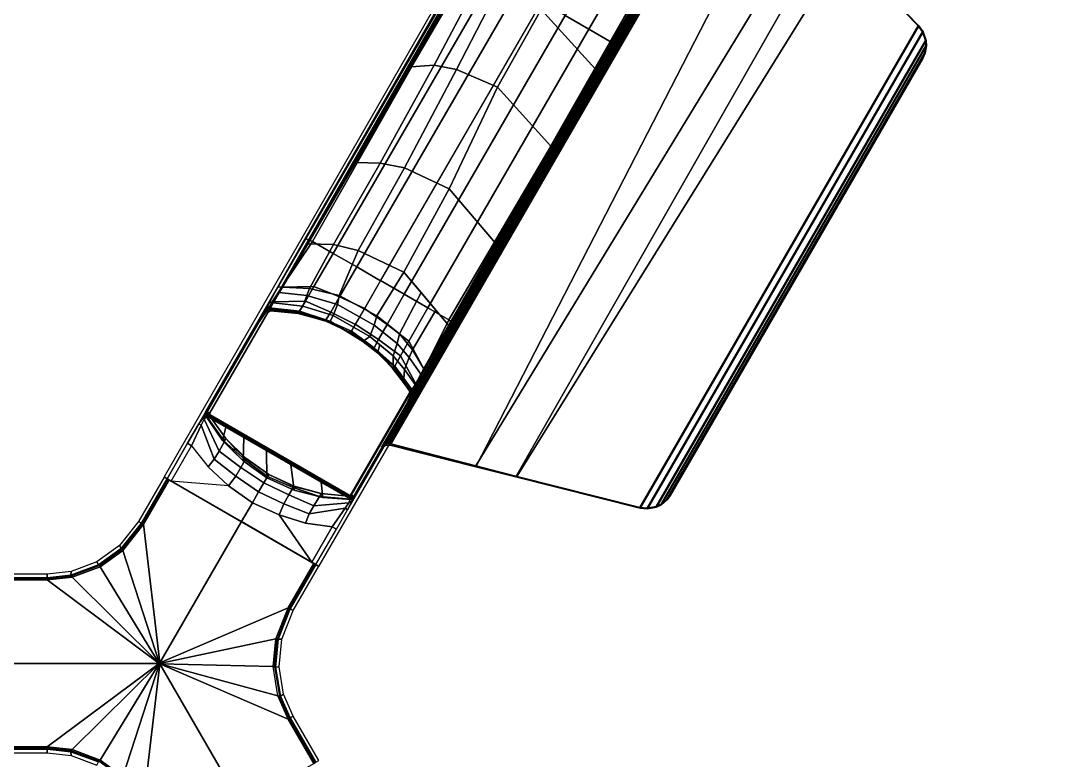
# Model space of a CAD drawing. Header units: inches. Extents: x 2605 to 2965, y 1528 to 1642.
# Drawn here: x 2717.25 to 2726.72, y 1585.37 to 1592.14 of the extents above; entities that cross this region are included whole.
import ezdxf

# ---------------------------------------------------------------- set-up
doc = ezdxf.new("R2010")
doc.units = ezdxf.units.IN
doc.layers.add('table leg', color=7, linetype='Continuous')
doc.layers.add('table top', color=7, linetype='Continuous')

msp = doc.modelspace()

# ---------------------------------------------------------------- linework, layer by layer
at = {"layer": 'table leg'}
for points, invisible_edges in [([(2719.8424, 1590.1723, 122.7413), (2721.3345, 1592.7124, 123.3749), (2724.2741, 1597.8359, 122.918), (2724.2661, 1597.8658, 122.2923)], 1), ([(2725.7147, 1597.0295, 122.2923), (2725.6848, 1597.0215, 122.918), (2722.7175, 1591.9139, 123.3749), (2721.2637, 1589.3517, 122.7413)], 4), ([(2719.862, 1590.1466, 123.5952), (2721.3345, 1592.7124, 123.3749), (2719.8424, 1590.1723, 122.7413), (2719.6114, 1589.704, 123.7173)], 6), ([(2720.9737, 1588.9175, 123.7173), (2721.2637, 1589.3517, 122.7413), (2722.7175, 1591.9139, 123.3749), (2721.2317, 1589.3558, 123.5952)], 3), ([(2719.6114, 1589.704, 123.7173), (2719.8424, 1590.1723, 122.7413), (2718.5687, 1587.9628, 122.7895), (2718.888, 1588.4487, 123.7491)], 5), ([(2720.2483, 1587.6633, 123.7491), (2719.9871, 1587.1439, 122.7895), (2721.2637, 1589.3517, 122.7413), (2720.9737, 1588.9175, 123.7173)], 5), ([(2718.7829, 1588.2713, 123.6837), (2718.888, 1588.4487, 123.7491), (2718.5687, 1587.9628, 122.7895), (2718.5958, 1587.9472, 123.6837)], 2), ([(2719.2789, 1587.5528, 122.7895), (2718.6337, 1587.9253, 123.7408), (2718.5958, 1587.9472, 123.6837), (2718.5687, 1587.9628, 122.7895)], 1), ([(2718.6337, 1587.9253, 123.7408), (2719.2789, 1587.5528, 122.7895), (2719.9222, 1587.1814, 123.7408)], 3), ([(2719.9601, 1587.1595, 123.6837), (2720.1472, 1587.4836, 123.6837), (2720.2483, 1587.6633, 123.7491), (2719.9871, 1587.1439, 122.7895)], 4), ([(2719.9871, 1587.1439, 122.7895), (2719.9601, 1587.1595, 123.6837), (2719.9222, 1587.1814, 123.7408), (2719.277, 1587.5539, 122.7895)], 4)]:
    msp.add_3dface(points, dxfattribs=dict(at, invisible_edges=invisible_edges))
for points in [[(2722.4606, 1592.0667, 123.484), (2725.4188, 1597.18, 123.0233), (2725.2048, 1597.3035, 123.0476), (2722.244, 1592.1918, 123.5206)], [(2722.6712, 1591.9451, 123.4446), (2725.6321, 1597.0568, 122.9894), (2725.4188, 1597.18, 123.0233), (2722.4606, 1592.0667, 123.484)], [(2725.6848, 1597.0215, 122.918), (2725.6321, 1597.0568, 122.9894), (2722.6712, 1591.9451, 123.4446), (2722.7175, 1591.9139, 123.3749)], [(2719.9294, 1590.1217, 123.6709), (2721.3847, 1592.6879, 123.4446), (2721.3345, 1592.7124, 123.3749), (2719.862, 1590.1466, 123.5952)], [(2720.1194, 1590.012, 123.7535), (2721.5952, 1592.5663, 123.484), (2721.3847, 1592.6879, 123.4446), (2719.9294, 1590.1217, 123.6709)], [(2720.336, 1589.887, 123.7902), (2721.8119, 1592.4412, 123.5206), (2721.5952, 1592.5663, 123.484), (2720.1194, 1590.012, 123.7535)], [(2722.0289, 1592.3159, 123.5417), (2721.8119, 1592.4412, 123.5206), (2720.336, 1589.887, 123.7902), (2720.5531, 1589.7616, 123.8113)], [(2720.5528, 1589.7618, 123.8113), (2720.7698, 1589.6365, 123.7902), (2722.244, 1592.1918, 123.5206), (2722.0269, 1592.3171, 123.5417)], [(2720.9864, 1589.5114, 123.7535), (2722.4606, 1592.0667, 123.484), (2722.244, 1592.1918, 123.5206), (2720.7698, 1589.6365, 123.7902)], [(2721.1765, 1589.4017, 123.6709), (2722.6712, 1591.9451, 123.4446), (2722.4606, 1592.0667, 123.484), (2720.9864, 1589.5114, 123.7535)], [(2721.2317, 1589.3558, 123.5952), (2722.7175, 1591.9139, 123.3749), (2722.6712, 1591.9451, 123.4446), (2721.1765, 1589.4017, 123.6709)], [(2719.6114, 1589.704, 123.7173), (2719.6488, 1589.7014, 123.7684), (2719.9294, 1590.1217, 123.6709), (2719.862, 1590.1466, 123.5952)], [(2719.9423, 1589.7084, 123.8526), (2720.1194, 1590.012, 123.7535), (2719.9294, 1590.1217, 123.6709), (2719.6488, 1589.7014, 123.7684)], [(2720.1752, 1589.6143, 123.8798), (2720.336, 1589.887, 123.7902), (2720.1194, 1590.012, 123.7535), (2719.9423, 1589.7084, 123.8526)], [(2720.5531, 1589.7616, 123.8113), (2720.336, 1589.887, 123.7902), (2720.1752, 1589.6143, 123.8798), (2720.4069, 1589.5066, 123.8952)], [(2719.8659, 1589.574, 123.984), (2719.9423, 1589.7084, 123.8526), (2719.6488, 1589.7014, 123.7684), (2719.5591, 1589.569, 123.8655)], [(2720.0953, 1589.474, 124.0052), (2720.1752, 1589.6143, 123.8798), (2719.9423, 1589.7084, 123.8526), (2719.8659, 1589.574, 123.984)], [(2720.405, 1589.5077, 123.8952), (2720.6141, 1589.3609, 123.8798), (2720.7698, 1589.6365, 123.7902), (2720.5528, 1589.7618, 123.8113)], [(2718.9351, 1588.5212, 123.8799), (2719.5302, 1589.5545, 123.8443), (2719.6114, 1589.704, 123.7173), (2718.888, 1588.4487, 123.7491)], [(2719.5591, 1589.569, 123.8655), (2719.6488, 1589.7014, 123.7684), (2719.6114, 1589.704, 123.7173), (2719.5302, 1589.5545, 123.8443)], [(2720.4069, 1589.5066, 123.8952), (2720.1752, 1589.6143, 123.8798), (2720.0953, 1589.474, 124.0052), (2720.3238, 1589.3614, 124.0176)], [(2720.8121, 1589.2063, 123.8526), (2720.9864, 1589.5114, 123.7535), (2720.7698, 1589.6365, 123.7902), (2720.6141, 1589.3609, 123.8798)], [(2719.505, 1589.4968, 124.0452), (2719.5302, 1589.5545, 123.8443), (2718.9351, 1588.5212, 123.8799), (2718.9585, 1588.5501, 124.0452)], [(2719.505, 1589.4968, 124.0452), (2719.531, 1589.5118, 124.0452), (2719.5591, 1589.569, 123.8655), (2719.5302, 1589.5545, 123.8443)], [(2719.8107, 1589.483, 124.1908), (2719.8659, 1589.574, 123.984), (2719.5591, 1589.569, 123.8655), (2719.531, 1589.5118, 124.0452)], [(2720.051, 1589.4018, 124.2036), (2720.0953, 1589.474, 124.0052), (2719.8659, 1589.574, 123.984), (2719.8107, 1589.483, 124.1908)], [(2718.9885, 1588.5501, 124.7895), (2719.5201, 1589.4709, 124.7895), (2719.505, 1589.4968, 124.0452), (2718.9585, 1588.5501, 124.0452)], [(2718.9884, 1588.5501, 145.0956), (2719.52, 1589.4709, 145.0956), (2719.5204, 1589.4707, 124.7895), (2718.9888, 1588.5499, 124.7895)], [(2719.5464, 1589.4859, 124.7895), (2719.531, 1589.5118, 124.0452), (2719.505, 1589.4968, 124.0452), (2719.5201, 1589.4709, 124.7895)], [(2719.5267, 1589.4788, 145.0956), (2719.5232, 1589.4746, 124.7895), (2719.5204, 1589.4707, 124.7895), (2719.52, 1589.4709, 145.0956)], [(2719.536, 1589.4842, 145.0956), (2719.5314, 1589.4816, 124.7895), (2719.5232, 1589.4746, 124.7895), (2719.5267, 1589.4788, 145.0956)], [(2719.7977, 1589.4617, 124.7895), (2719.8107, 1589.483, 124.1908), (2719.531, 1589.5118, 124.0452), (2719.5464, 1589.4859, 124.7895)], [(2719.5464, 1589.4859, 145.0956), (2719.5468, 1589.4857, 124.7895), (2719.5314, 1589.4816, 124.7895), (2719.536, 1589.4842, 145.0956)], [(2719.8019, 1589.4609, 145.0956), (2719.798, 1589.4615, 124.7895), (2719.5468, 1589.4857, 124.7895), (2719.5464, 1589.4859, 145.0956)], [(2720.0443, 1589.3946, 124.7895), (2720.051, 1589.4018, 124.2036), (2719.8107, 1589.483, 124.1908), (2719.7977, 1589.4617, 124.7895)], [(2720.051, 1589.3921, 145.0956), (2720.0447, 1589.3944, 124.7895), (2719.798, 1589.4615, 124.7895), (2719.8019, 1589.4609, 145.0956)], [(2720.3238, 1589.3614, 124.0176), (2720.0953, 1589.474, 124.0052), (2720.051, 1589.4018, 124.2036), (2720.2864, 1589.2997, 124.211)], [(2720.3208, 1589.3631, 124.0176), (2720.5326, 1589.2215, 124.0052), (2720.6141, 1589.3609, 123.8798), (2720.405, 1589.5077, 123.8952)], [(2720.9527, 1588.9485, 123.7684), (2721.1765, 1589.4017, 123.6709), (2720.9864, 1589.5114, 123.7535), (2720.8121, 1589.2063, 123.8526)], [(2720.2864, 1589.2997, 124.211), (2720.051, 1589.4018, 124.2036), (2720.0443, 1589.3946, 124.7895), (2720.278, 1589.2855, 124.7895)], [(2720.2783, 1589.2853, 124.7895), (2720.0447, 1589.3944, 124.7895), (2720.051, 1589.3921, 145.0956), (2720.2786, 1589.2851, 145.0956)], [(2720.2861, 1589.2999, 124.211), (2720.4922, 1589.1471, 124.2036), (2720.5326, 1589.2215, 124.0052), (2720.3208, 1589.3631, 124.0176)], [(2720.7338, 1589.0729, 123.984), (2720.8121, 1589.2063, 123.8526), (2720.6141, 1589.3609, 123.8798), (2720.5326, 1589.2215, 124.0052)], [(2721.2317, 1589.3558, 123.5952), (2721.1765, 1589.4017, 123.6709), (2720.9527, 1588.9485, 123.7684), (2720.9737, 1588.9175, 123.7173)], [(2720.2772, 1589.2859, 145.0956), (2720.4837, 1589.1423, 145.0956), (2720.4897, 1589.1375, 124.7895), (2720.2783, 1589.2853, 124.7895)], [(2720.278, 1589.2855, 124.7895), (2720.4893, 1589.1377, 124.7895), (2720.4922, 1589.1471, 124.2036), (2720.2861, 1589.2999, 124.211)], [(2720.6678, 1588.961, 145.0956), (2720.6711, 1588.9574, 124.7895), (2720.4897, 1589.1375, 124.7895), (2720.4837, 1589.1423, 145.0956)], [(2720.6707, 1588.9576, 124.7895), (2720.6826, 1588.9796, 124.1908), (2720.4922, 1589.1471, 124.2036), (2720.4893, 1589.1377, 124.7895)], [(2720.6826, 1588.9796, 124.1908), (2720.7338, 1589.0729, 123.984), (2720.5326, 1589.2215, 124.0052), (2720.4922, 1589.1471, 124.2036)], [(2720.8829, 1588.8047, 123.8655), (2720.9527, 1588.9485, 123.7684), (2720.8121, 1589.2063, 123.8526), (2720.7338, 1589.0729, 123.984)], [(2720.8474, 1588.7518, 124.0452), (2720.8829, 1588.8047, 123.8655), (2720.7338, 1589.0729, 123.984), (2720.6826, 1588.9796, 124.1908)], [(2720.8172, 1588.7522, 145.0956), (2720.8176, 1588.7519, 124.7895), (2720.6711, 1588.9574, 124.7895), (2720.6678, 1588.961, 145.0956)], [(2720.8173, 1588.7521, 124.7895), (2720.8474, 1588.7518, 124.0452), (2720.6826, 1588.9796, 124.1908), (2720.6707, 1588.9576, 124.7895)], [(2720.2483, 1587.6633, 123.7491), (2720.9737, 1588.9175, 123.7173), (2720.8848, 1588.7724, 123.8443), (2720.2875, 1587.7403, 123.8799)], [(2720.8848, 1588.7724, 123.8443), (2720.9737, 1588.9175, 123.7173), (2720.9527, 1588.9485, 123.7684), (2720.8829, 1588.8047, 123.8655)], [(2720.3009, 1587.7751, 124.0452), (2720.2875, 1587.7403, 123.8799), (2720.8848, 1588.7724, 123.8443), (2720.8475, 1588.7218, 124.0452)], [(2720.8848, 1588.7724, 123.8443), (2720.8829, 1588.8047, 123.8655), (2720.8474, 1588.7518, 124.0452), (2720.8475, 1588.7218, 124.0452)], [(2720.2751, 1587.7898, 124.7895), (2720.8218, 1588.7365, 124.7895), (2720.8199, 1588.726, 124.7895), (2720.2831, 1587.7964, 124.7895)], [(2720.8178, 1588.7216, 124.7895), (2720.2862, 1587.8009, 124.7895), (2720.2831, 1587.7964, 124.7895), (2720.8199, 1588.726, 124.7895)], [(2720.2862, 1587.8009, 124.7895), (2720.8178, 1588.7216, 124.7895), (2720.8174, 1588.7218, 145.0956), (2720.2858, 1587.8011, 145.0956)], [(2720.3009, 1587.7751, 124.0452), (2720.8475, 1588.7218, 124.0452), (2720.8174, 1588.7217, 124.7895), (2720.2858, 1587.801, 124.7895)], [(2720.8209, 1588.7423, 145.0956), (2720.8218, 1588.7365, 124.7895), (2720.8176, 1588.7519, 124.7895), (2720.8172, 1588.7522, 145.0956)], [(2720.8174, 1588.7217, 124.7895), (2720.8475, 1588.7218, 124.0452), (2720.8474, 1588.7518, 124.0452), (2720.8173, 1588.7521, 124.7895)], [(2720.8174, 1588.7218, 145.0956), (2720.8178, 1588.7216, 124.7895), (2720.8199, 1588.726, 124.7895), (2720.821, 1588.7316, 145.0956)], [(2720.821, 1588.7316, 145.0956), (2720.8199, 1588.726, 124.7895), (2720.8218, 1588.7365, 124.7895), (2720.8209, 1588.7423, 145.0956)], [(2718.9351, 1588.5212, 123.8799), (2718.888, 1588.4487, 123.7491), (2718.9085, 1588.4387, 123.8005), (2718.9371, 1588.4913, 123.8867)], [(2718.9371, 1588.4913, 123.8867), (2718.9085, 1588.4387, 123.8005), (2719.0288, 1588.1262, 123.8759), (2719.0721, 1588.199, 123.984)], [(2718.9585, 1588.5201, 124.0452), (2718.9585, 1588.5501, 124.0452), (2718.9351, 1588.5212, 123.8799), (2718.9371, 1588.4913, 123.8867)], [(2718.9585, 1588.5201, 124.0452), (2718.9371, 1588.4913, 123.8867), (2719.0721, 1588.199, 123.984), (2719.121, 1588.2866, 124.1218)], [(2718.9885, 1588.5501, 124.7895), (2718.9585, 1588.5501, 124.0452), (2718.9585, 1588.5201, 124.0452), (2718.9886, 1588.5198, 124.7895)], [(2718.9886, 1588.5198, 124.7895), (2718.9585, 1588.5201, 124.0452), (2719.121, 1588.2866, 124.1218), (2719.1352, 1588.3143, 124.7895)], [(2718.9849, 1588.5295, 145.0956), (2718.9863, 1588.5456, 145.0956), (2718.9865, 1588.545, 124.7895), (2718.9848, 1588.5348, 124.7895)], [(2718.9886, 1588.5198, 145.0956), (2718.9849, 1588.5295, 145.0956), (2718.9848, 1588.5348, 124.7895), (2718.989, 1588.5196, 124.7895)], [(2718.9863, 1588.5456, 145.0956), (2718.9884, 1588.5501, 145.0956), (2718.9888, 1588.5499, 124.7895), (2718.9865, 1588.545, 124.7895)], [(2718.9886, 1588.5198, 145.0956), (2718.989, 1588.5196, 124.7895), (2719.1356, 1588.3141, 124.7895), (2719.138, 1588.311, 145.0956)], [(2718.888, 1588.4487, 123.7491), (2718.7829, 1588.2713, 123.6837), (2718.8207, 1588.2493, 123.7406), (2718.9085, 1588.4387, 123.8005)], [(2718.9085, 1588.4387, 123.8005), (2718.8207, 1588.2493, 123.7406), (2718.9739, 1588.0553, 123.7917), (2719.0288, 1588.1262, 123.8759)], [(2719.1352, 1588.3143, 124.7895), (2719.121, 1588.2866, 124.1218), (2719.3114, 1588.1191, 124.1346), (2719.3166, 1588.1342, 124.7895)], [(2719.138, 1588.311, 145.0956), (2719.1356, 1588.3141, 124.7895), (2719.317, 1588.134, 124.7895), (2719.3221, 1588.1297, 145.0956)], [(2718.8207, 1588.2493, 123.7406), (2718.7829, 1588.2713, 123.6837), (2718.5958, 1587.9472, 123.6837), (2718.6337, 1587.9253, 123.7408)], [(2718.8207, 1588.2493, 123.7406), (2718.9739, 1588.0553, 123.7917), (2719.1595, 1587.8824, 123.8235), (2718.6337, 1587.9253, 123.7408)], [(2719.0721, 1588.199, 123.984), (2719.0288, 1588.1262, 123.8759), (2719.2268, 1587.9716, 123.9031), (2719.2734, 1588.0504, 124.0052)], [(2719.121, 1588.2866, 124.1218), (2719.0721, 1588.199, 123.984), (2719.2734, 1588.0504, 124.0052), (2719.3114, 1588.1191, 124.1346)], [(2719.0288, 1588.1262, 123.8759), (2718.9739, 1588.0553, 123.7917), (2719.1595, 1587.8824, 123.8235), (2719.2268, 1587.9716, 123.9031)], [(2719.5166, 1587.9668, 124.142), (2719.3114, 1588.1191, 124.1346), (2719.2734, 1588.0504, 124.0052), (2719.4837, 1587.9097, 124.0176)], [(2719.528, 1587.9864, 124.7895), (2719.3166, 1588.1342, 124.7895), (2719.3114, 1588.1191, 124.1346), (2719.5166, 1587.9668, 124.142)], [(2719.317, 1588.134, 124.7895), (2719.5283, 1587.9862, 124.7895), (2719.5286, 1587.9861, 145.0956), (2719.3221, 1588.1297, 145.0956)], [(2719.4837, 1587.9097, 124.0176), (2719.2734, 1588.0504, 124.0052), (2719.2268, 1587.9716, 123.9031), (2719.435, 1587.8253, 123.9184)], [(2718.5975, 1587.9462, 123.7069), (2718.5697, 1587.9622, 122.7895), (2718.335, 1587.5557, 122.7895), (2718.3627, 1587.5397, 123.7069)], [(2718.6027, 1587.9432, 123.724), (2718.5975, 1587.9462, 123.7069), (2718.3627, 1587.5397, 123.7069), (2718.3681, 1587.5368, 123.724)], [(2718.6156, 1587.9358, 123.7345), (2718.6027, 1587.9432, 123.724), (2718.3681, 1587.5368, 123.724), (2718.3811, 1587.5295, 123.7345)], [(2718.5303, 1586.2584, 123.853), (2719.2779, 1587.5534, 123.853), (2718.6156, 1587.9358, 123.7345), (2718.3811, 1587.5295, 123.7345)], [(2719.9584, 1587.1605, 123.7069), (2719.9861, 1587.1445, 122.7895), (2718.5697, 1587.9622, 122.7895), (2718.5975, 1587.9462, 123.7069)], [(2719.9515, 1587.1645, 123.724), (2719.9584, 1587.1605, 123.7069), (2718.5975, 1587.9462, 123.7069), (2718.6027, 1587.9432, 123.724)], [(2719.9403, 1587.171, 123.7345), (2719.9515, 1587.1645, 123.724), (2718.6027, 1587.9432, 123.724), (2718.6156, 1587.9358, 123.7345)], [(2719.2779, 1587.5534, 123.853), (2719.293, 1587.5446, 123.7345), (2718.6156, 1587.9358, 123.7345), (2719.2779, 1587.5534, 123.853)], [(2719.2779, 1587.5534, 123.7341), (2719.3784, 1587.7273, 123.841), (2719.1595, 1587.8824, 123.8235), (2718.6337, 1587.9253, 123.7408)], [(2719.435, 1587.8253, 123.9184), (2719.2268, 1587.9716, 123.9031), (2719.1595, 1587.8824, 123.8235), (2719.3784, 1587.7273, 123.841)], [(2719.435, 1587.8253, 123.9184), (2719.6657, 1587.7182, 123.9031), (2719.7106, 1587.7979, 124.0052), (2719.4837, 1587.9097, 124.0176)], [(2719.4837, 1587.9097, 124.0176), (2719.7106, 1587.7979, 124.0052), (2719.7511, 1587.8653, 124.1346), (2719.5166, 1587.9668, 124.142)], [(2719.5166, 1587.9668, 124.142), (2719.7511, 1587.8653, 124.1346), (2719.7616, 1587.8773, 124.7895), (2719.528, 1587.9864, 124.7895)], [(2719.7548, 1587.8799, 145.0956), (2719.5272, 1587.9869, 145.0956), (2719.5283, 1587.9862, 124.7895), (2719.762, 1587.8771, 124.7895)], [(2719.3784, 1587.7273, 123.841), (2719.6221, 1587.6153, 123.8235), (2719.6657, 1587.7182, 123.9031), (2719.435, 1587.8253, 123.9184)], [(2719.7511, 1587.8653, 124.1346), (2719.7106, 1587.7979, 124.0052), (2719.94, 1587.698, 123.984), (2719.9914, 1587.7841, 124.1218)], [(2719.7616, 1587.8773, 124.7895), (2719.7511, 1587.8653, 124.1346), (2719.9914, 1587.7841, 124.1218), (2720.0083, 1587.8102, 124.7895)], [(2719.7548, 1587.8799, 145.0956), (2719.762, 1587.8771, 124.7895), (2720.0086, 1587.81, 124.7895), (2720.0039, 1587.8111, 145.0956)], [(2719.3784, 1587.7273, 123.841), (2719.2779, 1587.5534, 123.7341), (2719.9222, 1587.1814, 123.7408), (2719.6221, 1587.6153, 123.8235)], [(2719.7106, 1587.7979, 124.0052), (2719.6657, 1587.7182, 123.9031), (2719.8986, 1587.624, 123.8759), (2719.94, 1587.698, 123.984)], [(2719.94, 1587.698, 123.984), (2719.8986, 1587.624, 123.8759), (2720.2294, 1587.6762, 123.8005), (2720.2606, 1587.7271, 123.8867)], [(2719.9914, 1587.7841, 124.1218), (2719.94, 1587.698, 123.984), (2720.2606, 1587.7271, 123.8867), (2720.2749, 1587.7601, 124.0452)], [(2720.0083, 1587.8102, 124.7895), (2719.9914, 1587.7841, 124.1218), (2720.2749, 1587.7601, 124.0452), (2720.2595, 1587.7861, 124.7895)], [(2720.0039, 1587.8111, 145.0956), (2720.0086, 1587.81, 124.7895), (2720.2599, 1587.7859, 124.7895), (2720.2595, 1587.7861, 145.0956)], [(2720.2606, 1587.7271, 123.8867), (2720.2294, 1587.6762, 123.8005), (2720.2483, 1587.6633, 123.7491), (2720.2875, 1587.7403, 123.8799)], [(2720.2595, 1587.7861, 124.7895), (2720.2749, 1587.7601, 124.0452), (2720.3009, 1587.7751, 124.0452), (2720.2858, 1587.801, 124.7895)], [(2720.2599, 1587.7859, 124.7895), (2720.2751, 1587.7898, 124.7895), (2720.2697, 1587.7878, 145.0956), (2720.2595, 1587.7861, 145.0956)], [(2720.2606, 1587.7271, 123.8867), (2720.2875, 1587.7403, 123.8799), (2720.3009, 1587.7751, 124.0452), (2720.2749, 1587.7601, 124.0452)], [(2720.2751, 1587.7898, 124.7895), (2720.2831, 1587.7964, 124.7895), (2720.2829, 1587.7969, 145.0956), (2720.2697, 1587.7878, 145.0956)], [(2720.2831, 1587.7964, 124.7895), (2720.2862, 1587.8009, 124.7895), (2720.2858, 1587.8011, 145.0956), (2720.2829, 1587.7969, 145.0956)], [(2719.6657, 1587.7182, 123.9031), (2719.6221, 1587.6153, 123.8235), (2719.8646, 1587.5411, 123.7917), (2719.8986, 1587.624, 123.8759)], [(2719.8986, 1587.624, 123.8759), (2719.8646, 1587.5411, 123.7917), (2720.1093, 1587.5054, 123.7406), (2720.2294, 1587.6762, 123.8005)], [(2720.2294, 1587.6762, 123.8005), (2720.1093, 1587.5054, 123.7406), (2720.1472, 1587.4836, 123.6837), (2720.2483, 1587.6633, 123.7491)], [(2718.3627, 1587.5397, 123.7069), (2718.335, 1587.5557, 122.7895), (2718.1594, 1587.3342, 122.7895), (2718.1764, 1587.3064, 123.7037)], [(2718.3681, 1587.5368, 123.724), (2718.3627, 1587.5397, 123.7069), (2718.1764, 1587.3064, 123.7037), (2718.1802, 1587.2997, 123.7227)], [(2718.3811, 1587.5295, 123.7345), (2718.3681, 1587.5368, 123.724), (2718.1802, 1587.2997, 123.7227), (2718.1907, 1587.2889, 123.7317)], [(2718.5303, 1586.2584, 123.853), (2719.7057, 1586.7647, 123.7345), (2719.9403, 1587.171, 123.7345), (2719.2779, 1587.5534, 123.853)], [(2719.8413, 1587.2281, 123.7522), (2719.9403, 1587.171, 123.7345), (2719.293, 1587.5446, 123.7345), (2719.2779, 1587.5534, 123.853)], [(2719.9222, 1587.1814, 123.7408), (2720.1093, 1587.5054, 123.7406), (2719.8646, 1587.5411, 123.7917), (2719.6221, 1587.6153, 123.8235)], [(2718.5279, 1586.2543, 123.853), (2718.5303, 1586.2584, 123.853), (2718.3811, 1587.5295, 123.7345), (2718.1907, 1587.2889, 123.7317)], [(2719.9222, 1587.1814, 123.7408), (2719.9601, 1587.1595, 123.6837), (2720.1472, 1587.4836, 123.6837), (2720.1093, 1587.5054, 123.7406)], [(2718.1764, 1587.3064, 123.7037), (2718.1594, 1587.3342, 122.7895), (2717.9529, 1587.1861, 122.7895), (2717.9668, 1587.1574, 123.7021)], [(2718.1802, 1587.2997, 123.7227), (2718.1764, 1587.3064, 123.7037), (2717.9668, 1587.1574, 123.7021), (2717.9729, 1587.1506, 123.7129)], [(2718.1907, 1587.2889, 123.7317), (2718.1802, 1587.2997, 123.7227), (2717.9729, 1587.1506, 123.7129), (2717.9844, 1587.1407, 123.7302)], [(2718.5279, 1586.2543, 123.853), (2718.1907, 1587.2889, 123.7317), (2717.9844, 1587.1407, 123.7302), (2718.5233, 1586.2543, 123.853)], [(2717.9668, 1587.1574, 123.7021), (2717.9529, 1587.1861, 122.7895), (2717.7167, 1587.0973, 122.7895), (2717.7151, 1587.0641, 123.7048)], [(2717.9729, 1587.1506, 123.7129), (2717.9668, 1587.1574, 123.7021), (2717.7151, 1587.0641, 123.7048), (2717.7198, 1587.0557, 123.7241)], [(2719.7057, 1586.7647, 123.7345), (2719.7168, 1586.7581, 123.7253), (2719.9515, 1587.1645, 123.724), (2719.9403, 1587.171, 123.7345)], [(2719.7168, 1586.7581, 123.7253), (2719.7237, 1586.754, 123.7069), (2719.9584, 1587.1605, 123.7069), (2719.9515, 1587.1645, 123.724)], [(2719.7237, 1586.754, 123.7069), (2719.7514, 1586.7379, 122.7895), (2719.9861, 1587.1445, 122.7895), (2719.9584, 1587.1605, 123.7069)], [(2717.4973, 1587.0401, 123.7069), (2717.4974, 1587.0721, 122.7895), (2717.0279, 1587.0721, 122.7895), (2717.0279, 1587.0401, 123.7069)], [(2717.7198, 1587.0557, 123.7241), (2717.7151, 1587.0641, 123.7048), (2717.4973, 1587.0401, 123.7069), (2717.4972, 1587.032, 123.7253)], [(2717.7151, 1587.0641, 123.7048), (2717.7167, 1587.0973, 122.7895), (2717.4974, 1587.0721, 122.7895), (2717.4973, 1587.0401, 123.7069)], [(2717.9844, 1587.1407, 123.7302), (2717.9729, 1587.1506, 123.7129), (2717.7198, 1587.0557, 123.7241), (2717.728, 1587.0443, 123.7326)], [(2718.5233, 1586.2543, 123.853), (2717.9844, 1587.1407, 123.7302), (2717.728, 1587.0443, 123.7326)], [(2717.4972, 1587.032, 123.7253), (2717.4973, 1587.0401, 123.7069), (2717.0279, 1587.0401, 123.7069), (2717.0279, 1587.034, 123.724)], [(2717.497, 1587.0191, 123.7345), (2717.4972, 1587.032, 123.7253), (2717.0279, 1587.034, 123.724), (2717.0279, 1587.0191, 123.7345)], [(2718.5233, 1586.2543, 123.853), (2717.497, 1587.0191, 123.7345), (2717.0279, 1587.0191, 123.7345), (2717.0279, 1586.2543, 123.853)], [(2717.728, 1587.0443, 123.7326), (2717.7198, 1587.0557, 123.7241), (2717.4972, 1587.032, 123.7253), (2717.497, 1587.0191, 123.7345)], [(2718.5233, 1586.2543, 123.853), (2717.728, 1587.0443, 123.7326), (2717.497, 1587.0191, 123.7345), (2718.5233, 1586.2543, 123.853)], [(2719.5924, 1586.4797, 123.7317), (2719.7056, 1586.7649, 123.7345), (2718.5303, 1586.2584, 123.853), (2718.5279, 1586.2543, 123.853)], [(2719.5924, 1586.4797, 123.7317), (2719.607, 1586.476, 123.7227), (2719.7184, 1586.7573, 123.724), (2719.7056, 1586.7649, 123.7345)], [(2719.607, 1586.476, 123.7227), (2719.6148, 1586.4761, 123.7037), (2719.7236, 1586.7541, 123.7069), (2719.7184, 1586.7573, 123.724)], [(2719.6148, 1586.4761, 123.7037), (2719.6474, 1586.4753, 122.7895), (2719.7514, 1586.7381, 122.7895), (2719.7236, 1586.7541, 123.7069)], [(2718.5303, 1586.2503, 123.853), (2719.5674, 1586.2269, 123.7302), (2719.5924, 1586.4797, 123.7317), (2718.5279, 1586.2543, 123.853)], [(2719.5674, 1586.2269, 123.7302), (2719.5817, 1586.2219, 123.7129), (2719.607, 1586.476, 123.7227), (2719.5924, 1586.4797, 123.7317)], [(2719.5817, 1586.2219, 123.7129), (2719.5906, 1586.2201, 123.7021), (2719.6148, 1586.4761, 123.7037), (2719.607, 1586.476, 123.7227)], [(2719.5906, 1586.2201, 123.7021), (2719.6224, 1586.2223, 122.7895), (2719.6474, 1586.4753, 122.7895), (2719.6148, 1586.4761, 123.7037)], [(2718.5233, 1586.2543, 123.853), (2717.0279, 1586.2543, 123.853), (2717.0279, 1585.4895, 123.7345), (2717.497, 1585.4896, 123.7345)], [(2718.5233, 1586.2543, 123.853), (2717.4971, 1585.4894, 123.7345), (2717.7281, 1585.4643, 123.7326), (2718.5233, 1586.2543, 123.853)], [(2717.7281, 1585.4643, 123.7326), (2717.7281, 1585.4643, 123.7326), (2717.9845, 1585.3678, 123.7302), (2718.5233, 1586.2543, 123.853)], [(2718.5233, 1586.2543, 123.853), (2717.9845, 1585.3678, 123.7302), (2718.1908, 1585.2197, 123.7317), (2718.5279, 1586.2543, 123.853)], [(2718.1908, 1585.2197, 123.7317), (2718.3812, 1584.9791, 123.7345), (2718.5303, 1586.2503, 123.853), (2718.5279, 1586.2543, 123.853)], [(2718.5303, 1586.2503, 123.853), (2718.3811, 1584.9791, 123.7345), (2718.6156, 1584.5729, 123.7345), (2719.2779, 1584.9553, 123.853)], [(2718.5303, 1586.2503, 123.853), (2719.7058, 1585.7441, 123.7345), (2719.612, 1585.9567, 123.7326), (2718.5303, 1586.2503, 123.853)], [(2719.612, 1585.9567, 123.7326), (2719.612, 1585.9567, 123.7326), (2719.5674, 1586.2269, 123.7302), (2718.5303, 1586.2503, 123.853)], [(2718.5303, 1586.2503, 123.853), (2719.2779, 1584.9553, 123.853), (2719.9403, 1585.3377, 123.7345), (2719.7057, 1585.7439, 123.7345)], [(2719.626, 1585.9553, 123.7241), (2719.6357, 1585.9554, 123.7048), (2719.5906, 1586.2201, 123.7021), (2719.5817, 1586.2219, 123.7129)], [(2719.6357, 1585.9554, 123.7048), (2719.6636, 1585.9735, 122.7895), (2719.6224, 1586.2223, 122.7895), (2719.5906, 1586.2201, 123.7021)], [(2719.7058, 1585.7441, 123.7345), (2719.7169, 1585.7507, 123.7253), (2719.626, 1585.9553, 123.7241), (2719.612, 1585.9567, 123.7326)], [(2719.7169, 1585.7507, 123.7253), (2719.7237, 1585.7548, 123.7069), (2719.6357, 1585.9554, 123.7048), (2719.626, 1585.9553, 123.7241)], [(2719.7237, 1585.7548, 123.7069), (2719.7515, 1585.7709, 122.7895), (2719.6636, 1585.9735, 122.7895), (2719.6357, 1585.9554, 123.7048)], [(2719.9403, 1585.3377, 123.7345), (2719.9531, 1585.3451, 123.724), (2719.7185, 1585.7515, 123.724), (2719.7057, 1585.7439, 123.7345)], [(2719.9531, 1585.3451, 123.724), (2719.9584, 1585.3482, 123.7069), (2719.7237, 1585.7547, 123.7069), (2719.7185, 1585.7515, 123.724)], [(2719.9584, 1585.3482, 123.7069), (2719.9861, 1585.3642, 122.7895), (2719.7514, 1585.7707, 122.7895), (2719.7237, 1585.7547, 123.7069)], [(2717.0279, 1585.4895, 123.7345), (2717.0279, 1585.4747, 123.724), (2717.4972, 1585.4747, 123.724), (2717.497, 1585.4896, 123.7345)], [(2717.0279, 1585.4747, 123.724), (2717.0279, 1585.4686, 123.7069), (2717.4973, 1585.4686, 123.7069), (2717.4972, 1585.4747, 123.724)], [(2717.0279, 1585.4686, 123.7069), (2717.0279, 1585.4365, 122.7895), (2717.4974, 1585.4365, 122.7895), (2717.4973, 1585.4686, 123.7069)], [(2717.4971, 1585.4894, 123.7345), (2717.4973, 1585.4765, 123.7253), (2717.7199, 1585.4528, 123.7241), (2717.7281, 1585.4643, 123.7326)], [(2717.4973, 1585.4765, 123.7253), (2717.4975, 1585.4684, 123.7069), (2717.7152, 1585.4444, 123.7048), (2717.7199, 1585.4528, 123.7241)], [(2717.4975, 1585.4684, 123.7069), (2717.4975, 1585.4364, 122.7895), (2717.7169, 1585.4112, 122.7895), (2717.7152, 1585.4444, 123.7048)], [(2717.7199, 1585.4528, 123.7241), (2717.7152, 1585.4444, 123.7048), (2717.967, 1585.3512, 123.7021), (2717.973, 1585.3579, 123.7129)], [(2717.7281, 1585.4643, 123.7326), (2717.7199, 1585.4528, 123.7241), (2717.973, 1585.3579, 123.7129), (2717.9845, 1585.3678, 123.7302)], [(2717.7152, 1585.4444, 123.7048), (2717.7169, 1585.4112, 122.7895), (2717.953, 1585.3225, 122.7895), (2717.967, 1585.3512, 123.7021)], [(2717.9845, 1585.3678, 123.7302), (2717.973, 1585.3579, 123.7129), (2718.1803, 1585.2089, 123.7227), (2718.1908, 1585.2197, 123.7317)]]:
    msp.add_3dface(points, dxfattribs=at)
at = {"layer": 'table top'}
for p, q in [((2720.8263, 1588.715, 145.7596), (2720.8299, 1588.7247, 145.7596)), ((2720.8298, 1588.7355, 145.7596), (2720.8264, 1588.7494, 145.7596)), ((2720.8299, 1588.7247, 145.7596), (2720.8298, 1588.7355, 145.7596))]:
    msp.add_line(p, q, dxfattribs=at)
for points, invisible_edges in [([(2713.6029, 1607.1943, 19.324), (2718.3857, 1607.1346, 19.324), (2718.3857, 1565.374, 19.324), (2713.6029, 1565.3143, 19.324)], 15), ([(2718.3819, 1565.374, 20.5), (2718.3829, 1607.1347, 20.5), (2713.6029, 1607.1943, 20.5), (2713.6029, 1565.3143, 20.5)], 15), ([(2723.166, 1565.5532, 20.5), (2723.1658, 1606.9554, 20.5), (2718.3829, 1607.1347, 20.5), (2718.3819, 1565.374, 20.5)], 15), ([(2718.3857, 1607.1346, 19.324), (2723.1653, 1606.9553, 19.324), (2723.1661, 1565.5532, 19.324), (2718.3835, 1565.374, 19.324)], 15), ([(2727.9401, 1565.8517, 19.324), (2723.1661, 1565.5532, 19.324), (2723.1653, 1606.9553, 19.324), (2727.9401, 1606.6569, 19.324)], 15), ([(2727.9401, 1565.8517, 20.5), (2727.9401, 1606.6569, 20.5), (2723.1658, 1606.9554, 20.5), (2723.166, 1565.5532, 20.5)], 15), ([(2719.3601, 1589.2678, 147.1256), (2719.6553, 1589.7013, 146.0141), (2718.9617, 1588.5558, 146.4974), (2718.9491, 1588.5559, 147.1256)], 2), ([(2718.9617, 1588.5558, 146.4974), (2718.9617, 1588.5558, 146.4974), (2719.6246, 1589.6532, 146.005), (2719.6553, 1589.7013, 146.0141)], 10), ([(2718.9617, 1588.5558, 146.4974), (2719.6246, 1589.6532, 146.005), (2719.5678, 1589.5597, 145.9461), (2718.9666, 1588.5558, 146.2573)], 5), ([(2718.9666, 1588.5558, 146.2573), (2719.5678, 1589.5597, 145.9461), (2719.5403, 1589.5068, 145.8497), (2718.9696, 1588.5558, 146.1093)], 5), ([(2718.9696, 1588.5558, 146.1093), (2719.5403, 1589.5068, 145.8497), (2719.5377, 1589.4934, 145.7596), (2718.9731, 1588.5557, 145.934)], 5), ([(2719.5377, 1589.4934, 145.7596), (2719.524, 1589.4894, 145.7596), (2718.9731, 1588.5557, 145.934)], 10), ([(2719.524, 1589.4894, 145.7596), (2719.508, 1589.4761, 145.7596), (2718.9731, 1588.5557, 145.934)], 10), ([(2718.9731, 1588.5557, 145.934), (2719.508, 1589.4761, 145.7596), (2719.5184, 1589.4718, 145.0956), (2718.9868, 1588.5511, 145.0956)], 1), ([(2720.9477, 1588.9552, 146.0141), (2720.3024, 1587.7817, 146.4974), (2720.3024, 1587.7817, 146.4974), (2720.9214, 1588.9045, 146.005)], 5), ([(2720.9477, 1588.9552, 146.0141), (2720.7198, 1588.4828, 147.1256), (2720.3088, 1587.7709, 147.1256), (2720.3024, 1587.7817, 146.4974)], 8), ([(2720.9214, 1588.9045, 146.005), (2720.3024, 1587.7817, 146.4974), (2720.3, 1587.7859, 146.2573), (2720.8688, 1588.8086, 145.9461)], 5), ([(2720.8688, 1588.8086, 145.9461), (2720.3, 1587.7859, 146.2573), (2720.2985, 1587.7885, 146.1093), (2720.8367, 1588.7583, 145.8497)], 5), ([(2720.8263, 1588.715, 145.7596), (2720.2967, 1587.7915, 145.934), (2720.2858, 1587.8011, 145.0956), (2720.8174, 1588.7218, 145.0956)], 1), ([(2720.8367, 1588.7583, 145.8497), (2720.2985, 1587.7885, 146.1093), (2720.2967, 1587.7915, 145.934), (2720.8263, 1588.715, 145.7596)], 5)]:
    msp.add_3dface(points, dxfattribs=dict(at, invisible_edges=invisible_edges))
for points in [[(2722.9898, 1595.5545, 147.1256), (2718.9491, 1588.5559, 147.1256), (2720.3088, 1587.7709, 147.1256), (2724.3494, 1594.7695, 147.1256)], [(2719.3601, 1589.2678, 147.1256), (2722.9898, 1595.5545, 147.1256), (2722.9874, 1595.5394, 146.8095), (2719.5775, 1589.5871, 146.3069)], [(2719.5775, 1589.5871, 146.3069), (2722.6706, 1594.9863, 146.7628), (2722.6871, 1595.0146, 146.6766), (2719.642, 1589.6817, 146.0644)], [(2722.6871, 1595.0146, 146.6766), (2722.7106, 1595.0076, 146.6206), (2719.649, 1589.6921, 146.0377), (2719.642, 1589.6817, 146.0644)], [(2719.649, 1589.6921, 146.0377), (2719.6553, 1589.7013, 146.0141), (2722.7491, 1594.9878, 146.5981), (2722.7106, 1595.0076, 146.6206)], [(2724.3494, 1594.7695, 147.1256), (2720.7198, 1588.4828, 147.1256), (2720.8877, 1588.8307, 146.3069), (2724.3375, 1594.7599, 146.8095)], [(2720.9374, 1588.9338, 146.0644), (2720.9428, 1588.9451, 146.0377), (2724.0154, 1594.2543, 146.6206), (2724.0332, 1594.2374, 146.6766)], [(2724.0154, 1594.2543, 146.6206), (2720.9428, 1588.9451, 146.0377), (2720.9477, 1588.9552, 146.0141), (2723.979, 1594.2777, 146.5981)], [(2724.017, 1594.209, 146.7628), (2720.8877, 1588.8307, 146.3069), (2720.9374, 1588.9338, 146.0644), (2724.0332, 1594.2374, 146.6766)], [(2723.8207, 1593.8268, 147.1256), (2723.8284, 1593.8671, 147.1256), (2720.5712, 1588.2254, 147.1256), (2720.5984, 1588.2506, 147.1256)], [(2723.8377, 1593.7923, 147.1256), (2723.8207, 1593.8268, 147.1256), (2720.5984, 1588.2506, 147.1256), (2720.6406, 1588.2548, 147.1256)], [(2723.7826, 1593.8018, 146.7209), (2723.7842, 1593.7999, 146.7369), (2720.6038, 1588.304, 146.3734), (2720.6022, 1588.3059, 146.3574)], [(2723.7842, 1593.7999, 146.7369), (2723.7872, 1593.7975, 146.7467), (2720.6068, 1588.3016, 146.3832), (2720.6038, 1588.304, 146.3734)], [(2723.7872, 1593.7975, 146.7467), (2723.7916, 1593.7944, 146.7559), (2720.6112, 1588.2985, 146.3924), (2720.6068, 1588.3016, 146.3832)], [(2723.7916, 1593.7944, 146.7559), (2723.7992, 1593.7893, 146.7662), (2720.6188, 1588.2934, 146.4027), (2720.6112, 1588.2985, 146.3924)], [(2723.7992, 1593.7893, 146.7662), (2723.8094, 1593.7828, 146.7747), (2720.629, 1588.2869, 146.4112), (2720.6188, 1588.2934, 146.4027)], [(2723.8094, 1593.7828, 146.7747), (2723.8146, 1593.7795, 146.7776), (2720.6342, 1588.2836, 146.414), (2720.629, 1588.2869, 146.4112)], [(2723.8146, 1593.7795, 146.7776), (2723.8227, 1593.7748, 146.7806), (2720.6423, 1588.2789, 146.417), (2720.6342, 1588.2836, 146.414)], [(2723.8227, 1593.7748, 146.7806), (2723.8306, 1593.7914, 146.7966), (2720.6347, 1588.2688, 146.4317), (2720.6423, 1588.2789, 146.417)], [(2720.6347, 1588.2688, 146.4317), (2723.8306, 1593.7914, 146.7966), (2724.4955, 1593.1067, 146.8094), (2721.4255, 1588.0636, 146.7567)], [(2720.6406, 1588.2548, 147.1256), (2721.4255, 1588.057, 147.1256), (2724.1889, 1593.4305, 147.1256), (2723.8377, 1593.7923, 147.1256)], [(2723.8306, 1593.7914, 146.7966), (2723.8377, 1593.7923, 147.1256), (2725.4834, 1592.0969, 147.1256), (2725.4769, 1592.0961, 146.8283)], [(2721.4255, 1588.057, 147.1256), (2721.792, 1587.9646, 147.1256), (2724.6408, 1592.9649, 147.1256), (2724.1889, 1593.4305, 147.1256)], [(2721.4255, 1588.0636, 146.7567), (2724.4955, 1593.1067, 146.8094), (2724.798, 1592.7952, 146.8152), (2721.7998, 1587.968, 146.8283)], [(2721.792, 1587.9646, 147.1256), (2722.9318, 1587.6774, 147.1256), (2725.4834, 1592.0969, 147.1256), (2724.6408, 1592.9649, 147.1256)], [(2722.024, 1592.2471, 146.1555), (2722.3799, 1592.8456, 146.2433), (2722.8748, 1592.3325, 146.3833), (2722.5171, 1591.704, 146.3143)], [(2721.7998, 1587.968, 146.8283), (2724.798, 1592.7952, 146.8152), (2725.4769, 1592.0961, 146.8283), (2722.9292, 1587.6834, 146.8283)], [(2721.2434, 1592.4499, 146.3079), (2721.4181, 1592.4474, 146.2471), (2721.0447, 1591.7355, 146.1604), (2720.8339, 1591.7217, 146.2358)], [(2721.0447, 1591.7355, 146.1604), (2721.4181, 1592.4474, 146.2471), (2721.6183, 1592.4159, 146.1955), (2721.2495, 1591.6981, 146.1108)], [(2721.2495, 1591.6981, 146.1108), (2721.6183, 1592.4159, 146.1955), (2722.024, 1592.2471, 146.1555), (2721.6242, 1591.5354, 146.078)], [(2721.6242, 1591.5354, 146.078), (2722.024, 1592.2471, 146.1555), (2722.5171, 1591.704, 146.3143), (2722.1131, 1590.995, 146.2368)], [(2725.4769, 1592.0961, 146.8283), (2725.5166, 1592.0423, 146.8283), (2722.9957, 1587.6758, 146.8283), (2722.9292, 1587.6834, 146.8283)], [(2725.4834, 1592.0969, 147.1256), (2722.9318, 1587.6774, 147.1256), (2722.9982, 1587.6698, 147.1256), (2725.5231, 1592.0431, 147.1256)], [(2725.4834, 1592.0969, 147.1256), (2725.5231, 1592.0431, 147.1256), (2725.5166, 1592.0423, 146.8283), (2725.4769, 1592.0961, 146.8283)], [(2722.9957, 1587.6758, 146.8283), (2725.5166, 1592.0423, 146.8283), (2725.5442, 1591.9627, 146.8283), (2723.0784, 1587.6918, 146.8283)], [(2722.9982, 1587.6698, 147.1256), (2723.0809, 1587.6858, 147.1256), (2725.5506, 1591.9635, 147.1256), (2725.5231, 1592.0431, 147.1256)], [(2725.5231, 1592.0431, 147.1256), (2725.5506, 1591.9635, 147.1256), (2725.5442, 1591.9627, 146.8283), (2725.5166, 1592.0423, 146.8283)], [(2725.5442, 1591.9627, 146.8283), (2725.5473, 1591.9123, 146.8283), (2723.1236, 1587.7143, 146.8283), (2723.0784, 1587.6918, 146.8283)], [(2725.5506, 1591.9635, 147.1256), (2723.0809, 1587.6858, 147.1256), (2723.1261, 1587.7083, 147.1256), (2725.5538, 1591.9131, 147.1256)], [(2723.1236, 1587.7143, 146.8283), (2725.5473, 1591.9123, 146.8283), (2725.5354, 1591.8452, 146.8283), (2723.1757, 1587.7581, 146.8283)], [(2723.1261, 1587.7083, 147.1256), (2723.1783, 1587.7521, 147.1256), (2725.5419, 1591.846, 147.1256), (2725.5538, 1591.9131, 147.1256)], [(2725.5538, 1591.9131, 147.1256), (2725.5419, 1591.846, 147.1256), (2725.5354, 1591.8452, 146.8283), (2725.5473, 1591.9123, 146.8283)], [(2725.5506, 1591.9635, 147.1256), (2725.5538, 1591.9131, 147.1256), (2725.5473, 1591.9123, 146.8283), (2725.5442, 1591.9627, 146.8283)], [(2725.5354, 1591.8452, 146.8283), (2725.514, 1591.797, 146.8283), (2723.2068, 1587.8008, 146.8283), (2723.1757, 1587.7581, 146.8283)], [(2725.5419, 1591.846, 147.1256), (2723.1783, 1587.7521, 147.1256), (2723.2093, 1587.7948, 147.1256), (2725.5205, 1591.7978, 147.1256)], [(2723.2068, 1587.8008, 146.8283), (2725.514, 1591.797, 146.8283), (2725.5205, 1591.7978, 147.1256), (2723.2093, 1587.7948, 147.1256)], [(2725.5419, 1591.846, 147.1256), (2725.5205, 1591.7978, 147.1256), (2725.514, 1591.797, 146.8283), (2725.5354, 1591.8452, 146.8283)], [(2720.3214, 1590.8441, 146.1394), (2720.8339, 1591.7217, 146.2358), (2721.0447, 1591.7355, 146.1604), (2720.5483, 1590.8386, 146.0638)], [(2720.5483, 1590.8386, 146.0638), (2721.0447, 1591.7355, 146.1604), (2721.2495, 1591.6981, 146.1108), (2720.7702, 1590.7958, 146.0114)], [(2720.7702, 1590.7958, 146.0114), (2721.2495, 1591.6981, 146.1108), (2721.6242, 1591.5354, 146.078), (2721.1811, 1590.6024, 145.9846)], [(2721.1811, 1590.6024, 145.9846), (2721.6242, 1591.5354, 146.078), (2722.1131, 1590.995, 146.2368), (2721.6054, 1590.1054, 146.1396)], [(2719.8832, 1590.0995, 146.0575), (2720.3214, 1590.8441, 146.1394), (2720.5483, 1590.8386, 146.0638), (2720.1212, 1590.0923, 145.9772)], [(2720.1212, 1590.0923, 145.9772), (2720.5483, 1590.8386, 146.0638), (2720.7702, 1590.7958, 146.0114), (2720.3477, 1590.039, 145.9297)], [(2720.3477, 1590.039, 145.9297), (2720.7702, 1590.7958, 146.0114), (2721.1811, 1590.6024, 145.9846), (2720.7647, 1589.8405, 145.9038)], [(2720.7647, 1589.8405, 145.9038), (2721.1811, 1590.6024, 145.9846), (2721.6054, 1590.1054, 146.1396), (2721.1742, 1589.3528, 146.0578)], [(2719.6553, 1589.7013, 146.0141), (2719.8832, 1590.0995, 146.0575), (2720.1212, 1590.0923, 145.9772), (2719.9006, 1589.689, 145.9344)], [(2719.9006, 1589.689, 145.9344), (2720.1212, 1590.0923, 145.9772), (2720.3477, 1590.039, 145.9297), (2720.1732, 1589.6244, 145.8775)], [(2720.1732, 1589.6244, 145.8775), (2720.3477, 1590.039, 145.9297), (2720.7647, 1589.8405, 145.9038), (2720.5168, 1589.438, 145.8701)], [(2720.7647, 1589.8405, 145.9038), (2720.9228, 1589.653, 145.963), (2720.7252, 1589.2746, 145.8965), (2720.5168, 1589.438, 145.8701)], [(2719.6246, 1589.6532, 146.005), (2719.8764, 1589.6245, 145.9036), (2719.8403, 1589.5268, 145.838), (2719.5678, 1589.5597, 145.9461)], [(2719.9006, 1589.689, 145.9344), (2719.8764, 1589.6245, 145.9036), (2719.6246, 1589.6532, 146.005), (2719.6553, 1589.7013, 146.0141)], [(2720.1563, 1589.544, 145.8337), (2720.1186, 1589.443, 145.7717), (2719.8403, 1589.5268, 145.838), (2719.8764, 1589.6245, 145.9036)], [(2720.1732, 1589.6244, 145.8775), (2720.1563, 1589.544, 145.8337), (2719.8764, 1589.6245, 145.9036), (2719.9006, 1589.689, 145.9344)], [(2720.1732, 1589.6244, 145.8775), (2720.5168, 1589.438, 145.8701), (2720.4948, 1589.3551, 145.828), (2720.1563, 1589.544, 145.8337)], [(2720.7252, 1589.2746, 145.8965), (2720.9228, 1589.653, 145.963), (2721.0594, 1589.4911, 146.0141), (2720.844, 1589.1279, 145.9444)], [(2719.5403, 1589.5068, 145.8497), (2719.5678, 1589.5597, 145.9461), (2719.8403, 1589.5268, 145.838), (2719.8011, 1589.4718, 145.7493)], [(2720.1186, 1589.443, 145.7717), (2720.0898, 1589.3905, 145.6755), (2719.8011, 1589.4718, 145.7493), (2719.8403, 1589.5268, 145.838)], [(2720.4948, 1589.3551, 145.828), (2720.4531, 1589.2504, 145.7713), (2720.1186, 1589.443, 145.7717), (2720.1563, 1589.544, 145.8337)], [(2719.524, 1589.4894, 145.7596), (2719.5148, 1589.4842, 145.7596), (2719.508, 1589.4761, 145.7596), (2719.524, 1589.4894, 145.7596)], [(2719.5148, 1589.4842, 145.7596), (2719.5252, 1589.4799, 145.0956), (2719.5184, 1589.4718, 145.0956), (2719.508, 1589.4761, 145.7596)], [(2719.524, 1589.4894, 145.7596), (2719.5344, 1589.4851, 145.0956), (2719.5252, 1589.4799, 145.0956), (2719.5148, 1589.4842, 145.7596)], [(2719.5377, 1589.4934, 145.7596), (2719.5447, 1589.4868, 145.0956), (2719.5344, 1589.4851, 145.0956), (2719.524, 1589.4894, 145.7596)], [(2719.8011, 1589.4718, 145.7493), (2719.7936, 1589.467, 145.6541), (2719.5377, 1589.4934, 145.7596), (2719.5403, 1589.5068, 145.8497)], [(2719.7936, 1589.467, 145.6541), (2719.8278, 1589.4622, 145.4077), (2719.5405, 1589.4908, 145.4949), (2719.5377, 1589.4934, 145.7596)], [(2719.8278, 1589.4622, 145.4077), (2719.797, 1589.4625, 145.0956), (2719.5447, 1589.4868, 145.0956), (2719.5405, 1589.4908, 145.4949)], [(2720.0898, 1589.3905, 145.6755), (2720.0694, 1589.3936, 145.58), (2719.7936, 1589.467, 145.6541), (2719.8011, 1589.4718, 145.7493)], [(2720.0238, 1589.4051, 145.3787), (2719.8278, 1589.4622, 145.4077), (2719.7936, 1589.467, 145.6541), (2720.0694, 1589.3936, 145.58)], [(2719.9245, 1589.4333, 145.0956), (2719.797, 1589.4625, 145.0956), (2719.8278, 1589.4622, 145.4077), (2720.0238, 1589.4051, 145.3787)], [(2720.0389, 1589.3969, 145.0956), (2719.9245, 1589.4333, 145.0956), (2720.0238, 1589.4051, 145.3787), (2720.1439, 1589.3512, 145.367)], [(2720.4531, 1589.2504, 145.7713), (2720.3889, 1589.2034, 145.6879), (2720.0898, 1589.3905, 145.6755), (2720.1186, 1589.443, 145.7717)], [(2720.5168, 1589.438, 145.8701), (2720.7252, 1589.2746, 145.8965), (2720.7045, 1589.1873, 145.8681), (2720.4948, 1589.3551, 145.828)], [(2721.0594, 1589.4911, 146.0141), (2721.1742, 1589.3528, 146.0578), (2720.9477, 1588.9552, 146.0141), (2720.844, 1589.1279, 145.9444)], [(2720.1439, 1589.3512, 145.367), (2720.0238, 1589.4051, 145.3787), (2720.0694, 1589.3936, 145.58), (2720.1948, 1589.3235, 145.5781)], [(2720.3109, 1589.2595, 145.3569), (2720.2772, 1589.2859, 145.0956), (2720.0389, 1589.3969, 145.0956), (2720.1439, 1589.3512, 145.367)], [(2720.3889, 1589.2034, 145.6879), (2720.3584, 1589.232, 145.5755), (2720.0694, 1589.3936, 145.58), (2720.0898, 1589.3905, 145.6755)], [(2720.3584, 1589.232, 145.5755), (2720.3109, 1589.2595, 145.3569), (2720.1439, 1589.3512, 145.367), (2720.1948, 1589.3235, 145.5781)], [(2720.7045, 1589.1873, 145.8681), (2720.6665, 1589.0738, 145.8172), (2720.4531, 1589.2504, 145.7713), (2720.4948, 1589.3551, 145.828)], [(2720.4837, 1589.1423, 145.0956), (2720.2772, 1589.2859, 145.0956), (2720.3109, 1589.2595, 145.3569), (2720.4935, 1589.1344, 145.3632)], [(2720.4935, 1589.1344, 145.3632), (2720.3109, 1589.2595, 145.3569), (2720.3584, 1589.232, 145.5755), (2720.5282, 1589.1068, 145.5989)], [(2720.5458, 1589.1736, 145.7912), (2720.525, 1589.1013, 145.7082), (2720.3889, 1589.2034, 145.6879), (2720.4531, 1589.2504, 145.7713)], [(2720.7252, 1589.2746, 145.8965), (2720.844, 1589.1279, 145.9444), (2720.8154, 1589.0564, 145.9259), (2720.7045, 1589.1873, 145.8681)], [(2720.525, 1589.1013, 145.7082), (2720.5282, 1589.1068, 145.5989), (2720.3584, 1589.232, 145.5755), (2720.3889, 1589.2034, 145.6879)], [(2720.6678, 1588.961, 145.0956), (2720.4837, 1589.1423, 145.0956), (2720.4935, 1589.1344, 145.3632), (2720.6596, 1588.9626, 145.4004)], [(2720.6665, 1589.0738, 145.8172), (2720.6691, 1588.9869, 145.735), (2720.525, 1589.1013, 145.7082), (2720.5458, 1589.1736, 145.7912)], [(2720.8154, 1589.0564, 145.9259), (2720.7709, 1588.9464, 145.8752), (2720.6665, 1589.0738, 145.8172), (2720.7045, 1589.1873, 145.8681)], [(2720.6596, 1588.9626, 145.4004), (2720.4935, 1589.1344, 145.3632), (2720.5282, 1589.1068, 145.5989), (2720.6735, 1588.9567, 145.6561)], [(2720.6691, 1588.9869, 145.735), (2720.6735, 1588.9567, 145.6561), (2720.5282, 1589.1068, 145.5989), (2720.525, 1589.1013, 145.7082)], [(2720.7709, 1588.9464, 145.8752), (2720.7659, 1588.8618, 145.795), (2720.6691, 1588.9869, 145.735), (2720.6665, 1589.0738, 145.8172)], [(2720.9214, 1588.9044, 146.005), (2720.8698, 1588.8104, 145.948), (2720.7709, 1588.9464, 145.8752), (2720.8154, 1589.0564, 145.9259)], [(2720.844, 1589.1279, 145.9444), (2720.9477, 1588.9552, 146.0141), (2720.9214, 1588.9044, 146.005), (2720.8154, 1589.0564, 145.9259)], [(2720.8172, 1588.7522, 145.0956), (2720.6678, 1588.961, 145.0956), (2720.6596, 1588.9626, 145.4004), (2720.8223, 1588.7506, 145.4645)], [(2720.8223, 1588.7506, 145.4645), (2720.6596, 1588.9626, 145.4004), (2720.6735, 1588.9567, 145.6561), (2720.8264, 1588.7494, 145.7596)], [(2720.7659, 1588.8618, 145.795), (2720.78, 1588.8214, 145.7253), (2720.6735, 1588.9567, 145.6561), (2720.6691, 1588.9869, 145.735)], [(2720.8698, 1588.8104, 145.948), (2720.8367, 1588.7583, 145.8499), (2720.7659, 1588.8618, 145.795), (2720.7709, 1588.9464, 145.8752)], [(2720.8367, 1588.7583, 145.8499), (2720.8264, 1588.7494, 145.7596), (2720.78, 1588.8214, 145.7253), (2720.7659, 1588.8618, 145.795)], [(2720.8298, 1588.7355, 145.7596), (2720.8209, 1588.7423, 145.0956), (2720.8172, 1588.7522, 145.0956), (2720.8264, 1588.7494, 145.7596)], [(2720.8263, 1588.715, 145.7596), (2720.8174, 1588.7218, 145.0956), (2720.821, 1588.7316, 145.0956), (2720.8299, 1588.7247, 145.7596)], [(2720.8299, 1588.7247, 145.7596), (2720.821, 1588.7316, 145.0956), (2720.8209, 1588.7423, 145.0956), (2720.8298, 1588.7355, 145.7596)], [(2720.8263, 1588.715, 145.7596), (2720.8263, 1588.715, 145.7596), (2720.8299, 1588.7247, 145.7596), (2720.8367, 1588.7583, 145.8497)], [(2720.8367, 1588.7583, 145.8497), (2720.8298, 1588.7355, 145.7596), (2720.8264, 1588.7494, 145.7596), (2720.8367, 1588.7583, 145.8499)], [(2720.8367, 1588.7583, 145.8497), (2720.8299, 1588.7247, 145.7596), (2720.8298, 1588.7355, 145.7596)], [(2718.9452, 1588.5389, 147.1256), (2720.2961, 1587.759, 147.1256), (2720.3037, 1587.7644, 147.1256), (2718.946, 1588.5483, 147.1256)], [(2718.946, 1588.5483, 147.1256), (2718.9832, 1588.5411, 145.0956), (2718.9832, 1588.531, 145.0956), (2718.9452, 1588.5389, 147.1256)], [(2718.9489, 1588.5263, 147.1256), (2720.2833, 1587.7559, 147.1256), (2720.2961, 1587.759, 147.1256), (2718.9452, 1588.5389, 147.1256)], [(2718.9452, 1588.5389, 147.1256), (2718.9832, 1588.531, 145.0956), (2718.987, 1588.5208, 145.0956), (2718.9489, 1588.5263, 147.1256)], [(2718.9491, 1588.5559, 147.1256), (2718.946, 1588.5483, 147.1256), (2720.3037, 1587.7644, 147.1256), (2720.3088, 1587.7709, 147.1256)], [(2718.9491, 1588.5559, 147.1256), (2718.9868, 1588.5511, 145.0956), (2718.9832, 1588.5411, 145.0956), (2718.946, 1588.5483, 147.1256)], [(2719.1333, 1588.4198, 147.1256), (2718.9489, 1588.5263, 147.1256), (2719.1053, 1588.2978, 147.1256), (2719.1333, 1588.4198, 147.1256)], [(2718.9489, 1588.5263, 147.1256), (2718.987, 1588.5208, 145.0956), (2719.1342, 1588.3145, 145.0956), (2719.1053, 1588.2978, 147.1256)], [(2719.2981, 1588.3247, 147.1256), (2719.1333, 1588.4198, 147.1256), (2719.1053, 1588.2978, 147.1256), (2719.2923, 1588.1093, 147.1256)], [(2719.1053, 1588.2978, 147.1256), (2719.1342, 1588.3145, 145.0956), (2719.2232, 1588.2186, 145.0956), (2719.1898, 1588.2126, 147.1256)], [(2719.5085, 1588.2032, 147.1256), (2719.2981, 1588.3247, 147.1256), (2719.2923, 1588.1093, 147.1256), (2719.5106, 1587.9561, 147.1256)], [(2720.5925, 1588.2646, 146.4317), (2720.5653, 1588.2394, 146.4317), (2720.6038, 1588.304, 146.3734), (2720.6068, 1588.3016, 146.3832)], [(2720.5845, 1588.2715, 146.4027), (2720.579, 1588.2652, 146.3712), (2720.6022, 1588.3059, 146.3574), (2720.6038, 1588.304, 146.3734)], [(2720.6112, 1588.2985, 146.3924), (2720.6112, 1588.2985, 146.3924), (2720.5925, 1588.2646, 146.4317), (2720.6068, 1588.3016, 146.3832)], [(2720.6188, 1588.2934, 146.4027), (2720.6188, 1588.2934, 146.4027), (2720.5925, 1588.2646, 146.4317), (2720.6112, 1588.2985, 146.3924)], [(2720.6342, 1588.2836, 146.414), (2720.6342, 1588.2836, 146.414), (2720.5925, 1588.2646, 146.4317), (2720.6188, 1588.2934, 146.4027)], [(2719.1898, 1588.2126, 147.1256), (2719.2232, 1588.2186, 145.0956), (2719.3119, 1588.1378, 145.0956), (2719.2923, 1588.1093, 147.1256)], [(2719.7294, 1588.0756, 147.1256), (2719.5085, 1588.2032, 147.1256), (2719.5106, 1587.9561, 147.1256), (2719.7603, 1587.8412, 147.1256)], [(2720.579, 1588.2652, 146.3712), (2720.5845, 1588.2715, 146.4027), (2720.5653, 1588.2394, 146.4317), (2720.5666, 1588.2425, 146.4093)], [(2720.5712, 1588.2254, 147.1256), (2720.5653, 1588.2394, 146.4317), (2720.5925, 1588.2646, 146.4317), (2720.5984, 1588.2506, 147.1256)], [(2720.6347, 1588.2688, 146.4317), (2720.5925, 1588.2646, 146.4317), (2720.6342, 1588.2836, 146.414), (2720.6423, 1588.2789, 146.417)], [(2720.6347, 1588.2688, 146.4317), (2720.6406, 1588.2548, 147.1256), (2720.5984, 1588.2506, 147.1256), (2720.5925, 1588.2646, 146.4317)], [(2720.6347, 1588.2688, 146.4317), (2721.4255, 1588.0636, 146.7567), (2721.4255, 1588.057, 147.1256), (2720.6406, 1588.2548, 147.1256)], [(2719.2923, 1588.1093, 147.1256), (2719.3119, 1588.1378, 145.0956), (2719.5272, 1587.9869, 145.0956), (2719.5106, 1587.9561, 147.1256)], [(2720.0082, 1587.9147, 147.1256), (2719.7294, 1588.0756, 147.1256), (2719.7603, 1587.8412, 147.1256), (2720.0234, 1587.7744, 147.1256)], [(2721.4255, 1588.0636, 146.7567), (2721.7998, 1587.968, 146.8283), (2721.792, 1587.9646, 147.1256), (2721.4255, 1588.057, 147.1256)], [(2719.5106, 1587.9561, 147.1256), (2719.5272, 1587.9869, 145.0956), (2719.7548, 1587.8799, 145.0956), (2719.7603, 1587.8412, 147.1256)], [(2720.2833, 1587.7559, 147.1256), (2720.0082, 1587.9147, 147.1256), (2720.0234, 1587.7744, 147.1256), (2720.2833, 1587.7559, 147.1256)], [(2721.7998, 1587.968, 146.8283), (2722.9292, 1587.6834, 146.8283), (2722.9318, 1587.6774, 147.1256), (2721.792, 1587.9646, 147.1256)], [(2719.7603, 1587.8412, 147.1256), (2719.7548, 1587.8799, 145.0956), (2720.0039, 1587.8111, 145.0956), (2720.0234, 1587.7744, 147.1256)], [(2720.0234, 1587.7744, 147.1256), (2720.0039, 1587.8111, 145.0956), (2720.2595, 1587.7861, 145.0956), (2720.2833, 1587.7559, 147.1256)], [(2720.2833, 1587.7559, 147.1256), (2720.2595, 1587.7861, 145.0956), (2720.2697, 1587.7878, 145.0956), (2720.2961, 1587.759, 147.1256)], [(2720.2961, 1587.759, 147.1256), (2720.2697, 1587.7878, 145.0956), (2720.2829, 1587.7969, 145.0956), (2720.3037, 1587.7644, 147.1256)], [(2720.3037, 1587.7644, 147.1256), (2720.2829, 1587.7969, 145.0956), (2720.2858, 1587.8011, 145.0956), (2720.3088, 1587.7709, 147.1256)], [(2723.1236, 1587.7143, 146.8283), (2723.1757, 1587.7581, 146.8283), (2723.1783, 1587.7521, 147.1256), (2723.1261, 1587.7083, 147.1256)], [(2723.1757, 1587.7581, 146.8283), (2723.2068, 1587.8008, 146.8283), (2723.2093, 1587.7948, 147.1256), (2723.1783, 1587.7521, 147.1256)], [(2722.9292, 1587.6834, 146.8283), (2722.9957, 1587.6758, 146.8283), (2722.9982, 1587.6698, 147.1256), (2722.9318, 1587.6774, 147.1256)], [(2722.9957, 1587.6758, 146.8283), (2723.0784, 1587.6918, 146.8283), (2723.0809, 1587.6858, 147.1256), (2722.9982, 1587.6698, 147.1256)], [(2723.0784, 1587.6918, 146.8283), (2723.1236, 1587.7143, 146.8283), (2723.1261, 1587.7083, 147.1256), (2723.0809, 1587.6858, 147.1256)]]:
    msp.add_3dface(points, dxfattribs=at)

doc.saveas('drawing.dxf')
